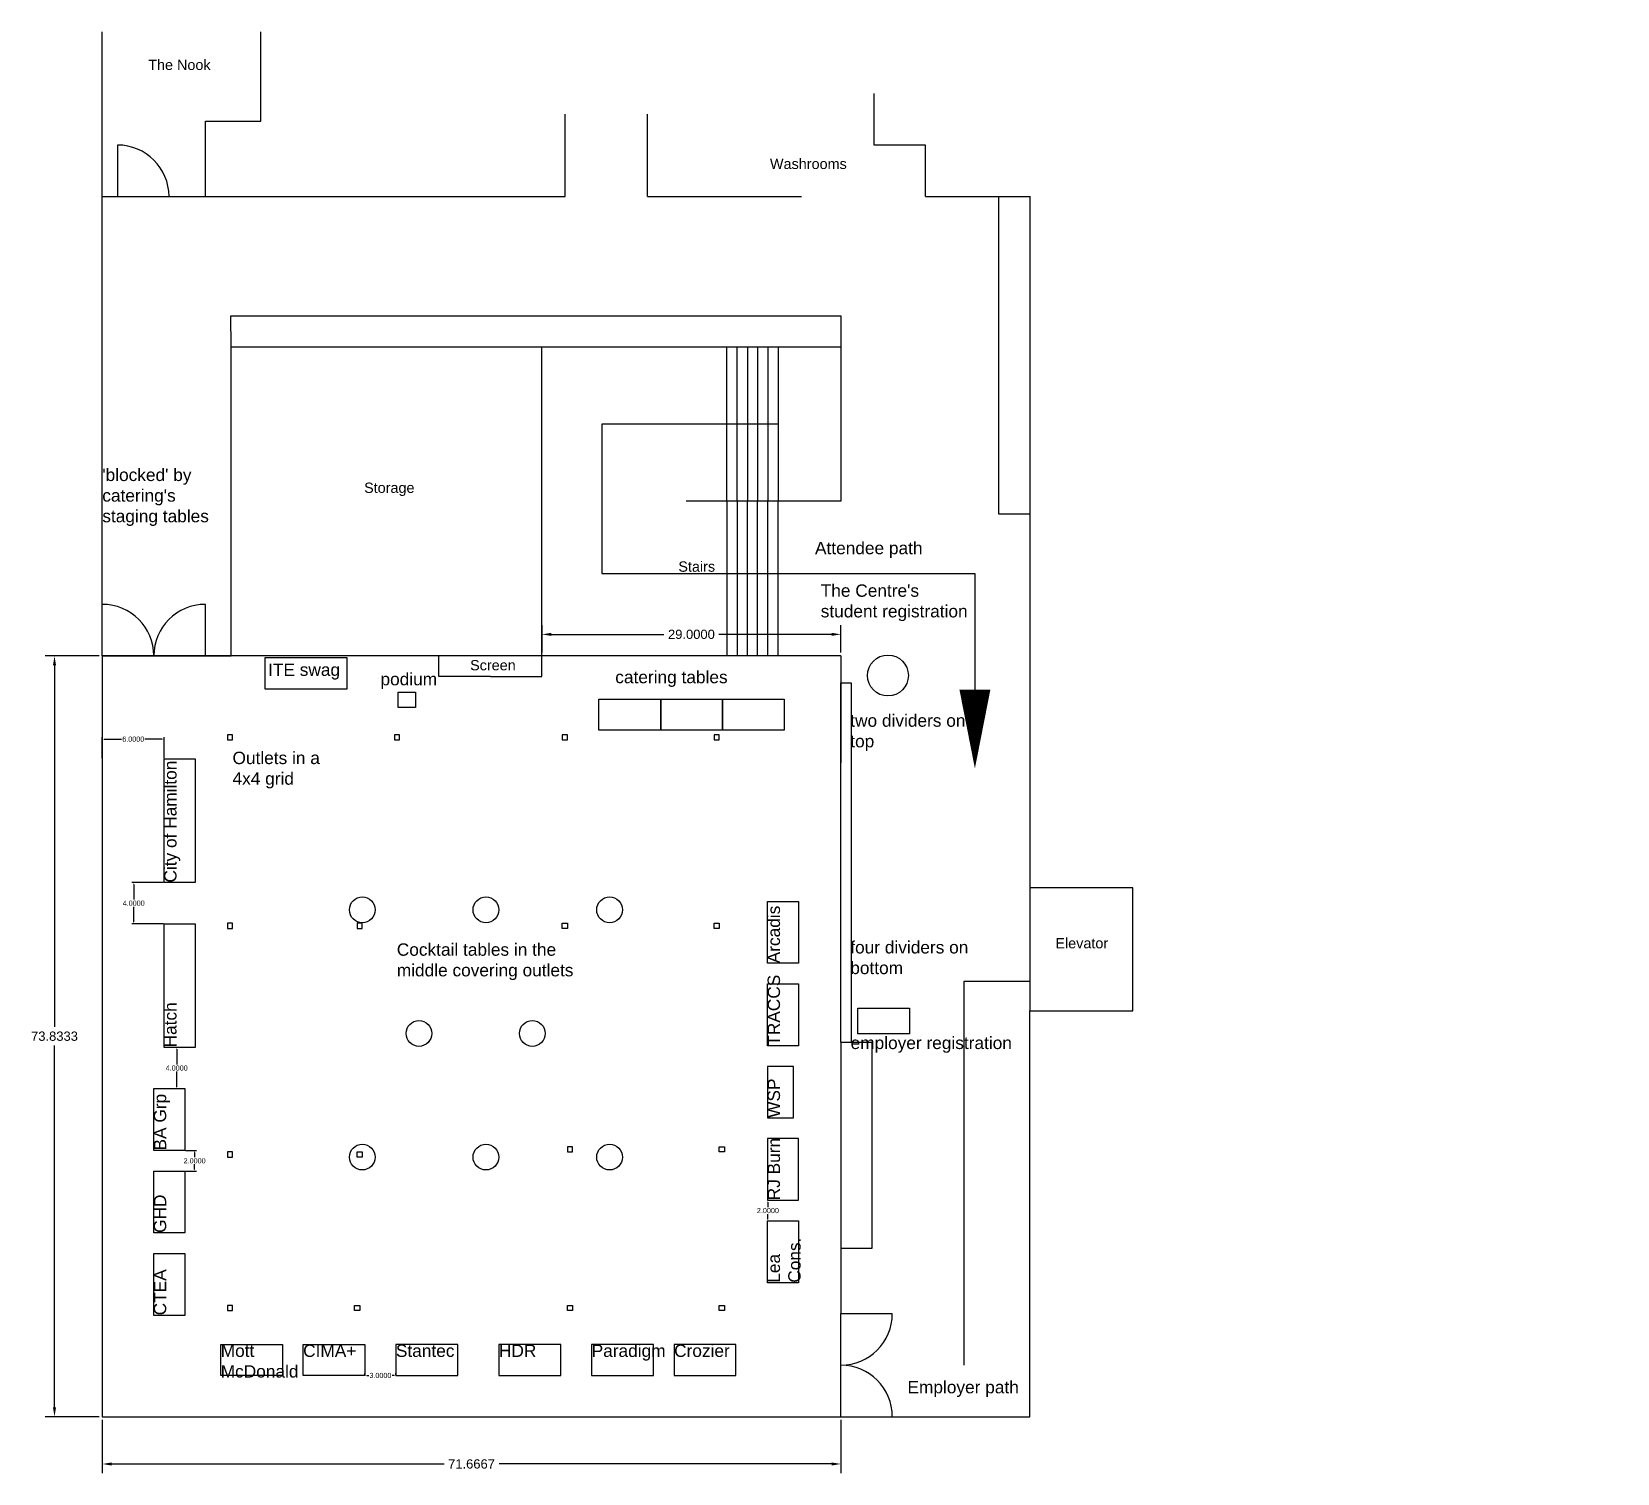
# Model space of a CAD drawing. Header units: feet. Extents: x -7 to 147, y -5 to 134.
import ezdxf

# ---------------------------------------------------------------- set-up
doc = ezdxf.new("R2010")
doc.units = ezdxf.units.FT
for name, color, linetype in [('dim', 40, 'Continuous'), ('Employer Tables', 140, 'Continuous'), ('Other Tables', 210, 'Continuous'), ('outlets', 50, 'Continuous'), ('Paths', 80, 'Continuous')]:
    doc.layers.add(name, color=color, linetype=linetype)
doc.styles.get("Standard").update_dxf_attribs({"font": 'arial.ttf'})
doc.dimstyles.new('big', dxfattribs={"dimtxt": 0.5, "dimasz": 0.18, "dimexe": 0.18, "dimexo": 0.0625, "dimgap": 0.09, "dimtad": 0, "dimtih": 1, "dimtoh": 1, "dimdec": 4, "dimzin": 0, "dimdsep": 46, "dimtxsty": 'Standard', "dimcen": 0.09, "dimadec": 0, "dimazin": 0, "dimtfac": 1, "dimtdec": 4, "dimtofl": 0, "dimtmove": 0, "dimatfit": 3, "dimfxl": 1, "dimtolj": 1, "dimtzin": 0, "dimarcsym": 0})
doc.dimstyles.get("Standard").update_dxf_attribs({"dimtxt": 0.18, "dimasz": 0.18, "dimexe": 0.18, "dimexo": 0.0625, "dimgap": 0.09, "dimtad": 0, "dimtih": 1, "dimtoh": 1, "dimdec": 4, "dimzin": 0, "dimdsep": 46, "dimtxsty": 'Standard', "dimcen": 0.09, "dimadec": 0, "dimazin": 0, "dimtfac": 1, "dimtdec": 4, "dimtofl": 0, "dimtmove": 0, "dimatfit": 3, "dimfxl": 1, "dimtolj": 1, "dimtzin": 0, "dimarcsym": 0})

# ---------------------------------------------------------------- blocks, each defined once
blk = doc.blocks.new('*D1')
at = {"layer": 'Defpoints', "color": 0, "transparency": 16777216}
for p in [(42.67, 75.92), (42.67, 73.83), (71.67, 73.83)]:
    blk.add_point(p, dxfattribs=at)
at = {"layer": 'dim', "color": 0, "lineweight": -2, "transparency": 16777216}
for p, q in [((42.67, 74.15), (42.67, 76.82)), ((43.57, 75.92), (54.49, 75.92)), ((70.77, 75.92), (59.84, 75.92)), ((71.67, 74.15), (71.67, 76.82))]:
    blk.add_line(p, q, dxfattribs=at)
at = {"layer": 'dim', "color": 0, "transparency": 16777216}
for points in [[(43.57, 76.07), (43.57, 75.77), (42.67, 75.92)], [(70.77, 76.07), (70.77, 75.77), (71.67, 75.92)]]:
    blk.add_solid(points, dxfattribs=at)
at = {"layer": 'dim', "color": 0, "transparency": 16777216, "insert": (57.17, 75.92), "char_height": 0.9, "attachment_point": 5}
blk.add_mtext('\\A1;29.0000', dxfattribs=at)
blk = doc.blocks.new('*D14')
at = {"layer": 'Defpoints', "color": 0, "transparency": 16777216}
for p in [(-4.64, 73.83), (0, 73.83), (0, 0)]:
    blk.add_point(p, dxfattribs=at)
at = {"layer": 'dim', "color": 0, "lineweight": -2, "transparency": 16777216}
for p, q in [((-0.31, 73.83), (-5.54, 73.83)), ((-4.64, 72.93), (-4.64, 37.83)), ((-4.64, 0.9), (-4.64, 36.01)), ((-0.31, 0), (-5.54, 0))]:
    blk.add_line(p, q, dxfattribs=at)
at = {"layer": 'dim', "color": 0, "transparency": 16777216}
for points in [[(-4.79, 72.93), (-4.49, 72.93), (-4.64, 73.83)], [(-4.79, 0.9), (-4.49, 0.9), (-4.64, 0)]]:
    blk.add_solid(points, dxfattribs=at)
at = {"layer": 'dim', "color": 0, "transparency": 16777216, "insert": (-4.64, 36.92), "char_height": 0.9, "attachment_point": 5}
blk.add_mtext('\\A1;73.8333', dxfattribs=at)
blk = doc.blocks.new('*D15')
at = {"layer": 'Defpoints', "color": 0, "transparency": 16777216}
for p in [(0, 0), (71.67, 0), (71.67, -4.59)]:
    blk.add_point(p, dxfattribs=at)
at = {"layer": 'dim', "color": 0, "lineweight": -2, "transparency": 16777216}
for p, q in [((0, -0.31), (0, -5.49)), ((71.67, -0.31), (71.67, -5.49)), ((0.9, -4.59), (33.17, -4.59)), ((70.77, -4.59), (38.5, -4.59))]:
    blk.add_line(p, q, dxfattribs=at)
at = {"layer": 'dim', "color": 0, "transparency": 16777216}
for points in [[(0.9, -4.44), (0.9, -4.74), (0, -4.59)], [(70.77, -4.44), (70.77, -4.74), (71.67, -4.59)]]:
    blk.add_solid(points, dxfattribs=at)
at = {"layer": 'dim', "color": 0, "transparency": 16777216, "insert": (35.83, -4.59), "char_height": 0.9, "attachment_point": 5}
blk.add_mtext('\\A1;71.6667', dxfattribs=at)
blk = doc.blocks.new('*D16')
at = {"layer": 'Defpoints', "color": 0, "transparency": 16777216}
for p in [(6, 51.83), (3.05, 47.83), (6, 47.83)]:
    blk.add_point(p, dxfattribs=at)
at = {"layer": 'dim', "color": 0, "lineweight": -2, "transparency": 16777216}
for p, q in [((5.94, 51.83), (2.87, 51.83)), ((3.05, 51.65), (3.05, 50.18)), ((3.05, 48.01), (3.05, 49.49)), ((5.94, 47.83), (2.87, 47.83))]:
    blk.add_line(p, q, dxfattribs=at)
at = {"layer": 'dim', "color": 0, "transparency": 16777216}
for points in [[(3.02, 51.65), (3.08, 51.65), (3.05, 51.83)], [(3.02, 48.01), (3.08, 48.01), (3.05, 47.83)]]:
    blk.add_solid(points, dxfattribs=at)
at = {"layer": 'dim', "color": 0, "transparency": 16777216, "insert": (3.05, 49.83), "char_height": 0.5, "attachment_point": 5}
blk.add_mtext('\\A1;4.0000', dxfattribs=at)
blk = doc.blocks.new('*D17')
at = {"layer": 'Defpoints', "color": 0, "transparency": 16777216}
for p in [(0, 65.75), (0, 63.83), (6, 63.83)]:
    blk.add_point(p, dxfattribs=at)
at = {"layer": 'dim', "color": 0, "lineweight": -2, "transparency": 16777216}
for p, q in [((0, 63.9), (0, 65.93)), ((0.18, 65.75), (1.87, 65.75)), ((5.82, 65.75), (4.13, 65.75)), ((6, 63.9), (6, 65.93))]:
    blk.add_line(p, q, dxfattribs=at)
at = {"layer": 'dim', "color": 0, "transparency": 16777216}
for points in [[(0.18, 65.78), (0.18, 65.72), (0, 65.75)], [(5.82, 65.78), (5.82, 65.72), (6, 65.75)]]:
    blk.add_solid(points, dxfattribs=at)
at = {"layer": 'dim', "color": 0, "transparency": 16777216, "insert": (3, 65.75), "char_height": 0.5, "attachment_point": 5}
blk.add_mtext('\\A1;6.0000', dxfattribs=at)
blk = doc.blocks.new('*D18')
at = {"layer": 'Defpoints', "color": 0, "transparency": 16777216}
for p in [(7.22, 35.83), (8, 35.83), (8, 31.83)]:
    blk.add_point(p, dxfattribs=at)
at = {"layer": 'dim', "color": 0, "lineweight": -2, "transparency": 16777216}
for p, q in [((7.94, 35.83), (7.04, 35.83)), ((7.22, 35.65), (7.22, 34.18)), ((7.22, 32.01), (7.22, 33.49)), ((7.94, 31.83), (7.04, 31.83))]:
    blk.add_line(p, q, dxfattribs=at)
at = {"layer": 'dim', "color": 0, "transparency": 16777216}
for points in [[(7.19, 35.65), (7.25, 35.65), (7.22, 35.83)], [(7.19, 32.01), (7.25, 32.01), (7.22, 31.83)]]:
    blk.add_solid(points, dxfattribs=at)
at = {"layer": 'dim', "color": 0, "transparency": 16777216, "insert": (7.22, 33.83), "char_height": 0.5, "attachment_point": 5}
blk.add_mtext('\\A1;4.0000', dxfattribs=at)
blk = doc.blocks.new('*D19')
at = {"layer": 'Defpoints', "color": 0, "transparency": 16777216}
for p in [(8, 25.83), (8.96, 25.83), (8, 23.83)]:
    blk.add_point(p, dxfattribs=at)
at = {"layer": 'dim', "color": 0, "lineweight": -2, "transparency": 16777216}
for p, q in [((8.06, 25.83), (9.14, 25.83)), ((8.96, 25.65), (8.96, 25.18)), ((8.06, 23.83), (9.14, 23.83)), ((8.96, 24.01), (8.96, 24.49))]:
    blk.add_line(p, q, dxfattribs=at)
at = {"layer": 'dim', "color": 0, "transparency": 16777216}
for points in [[(8.93, 25.65), (8.99, 25.65), (8.96, 25.83)], [(8.93, 24.01), (8.99, 24.01), (8.96, 23.83)]]:
    blk.add_solid(points, dxfattribs=at)
at = {"layer": 'dim', "color": 0, "transparency": 16777216, "insert": (8.96, 24.83), "char_height": 0.5, "attachment_point": 5}
blk.add_mtext('\\A1;2.0000', dxfattribs=at)
blk = doc.blocks.new('*D20')
at = {"layer": 'Defpoints', "color": 0, "transparency": 16777216}
for p in [(25.49, 4), (28.49, 4), (28.49, 4)]:
    blk.add_point(p, dxfattribs=at)
at = {"layer": 'dim', "color": 0, "lineweight": -2, "transparency": 16777216}
for p, q in [((25.49, 4.06), (25.49, 4.18)), ((25.67, 4), (25.86, 4)), ((28.31, 4), (28.12, 4)), ((28.49, 4.06), (28.49, 4.18))]:
    blk.add_line(p, q, dxfattribs=at)
at = {"layer": 'dim', "color": 0, "transparency": 16777216}
for points in [[(25.67, 4.03), (25.67, 3.97), (25.49, 4)], [(28.31, 4.03), (28.31, 3.97), (28.49, 4)]]:
    blk.add_solid(points, dxfattribs=at)
at = {"layer": 'dim', "color": 0, "transparency": 16777216, "insert": (26.99, 4), "char_height": 0.5, "attachment_point": 5}
blk.add_mtext('\\A1;3.0000', dxfattribs=at)
blk = doc.blocks.new('*D21')
at = {"layer": 'Defpoints', "color": 0, "transparency": 16777216}
for p in [(64.57, 21), (64.59, 21), (64.57, 19)]:
    blk.add_point(p, dxfattribs=at)
at = {"layer": 'dim', "color": 0, "lineweight": -2, "transparency": 16777216}
for p, q in [((64.59, 20.82), (64.59, 20.34)), ((64.63, 21), (64.77, 21)), ((64.59, 19.18), (64.59, 19.65)), ((64.63, 19), (64.77, 19))]:
    blk.add_line(p, q, dxfattribs=at)
at = {"layer": 'dim', "color": 0, "transparency": 16777216}
for points in [[(64.56, 20.82), (64.62, 20.82), (64.59, 21)], [(64.56, 19.18), (64.62, 19.18), (64.59, 19)]]:
    blk.add_solid(points, dxfattribs=at)
at = {"layer": 'dim', "color": 0, "transparency": 16777216, "insert": (64.59, 20), "char_height": 0.5, "attachment_point": 5}
blk.add_mtext('\\A1;2.0000', dxfattribs=at)

msp = doc.modelspace()

# ---------------------------------------------------------------- linework, layer by layer
for p, q in [((0, 118.4041), (0, 134.4041)), ((15.37579, 125.71097), (15.37579, 134.4041)), ((74.88957, 123.4041), (74.88957, 128.4041)), ((10, 118.4041), (10, 125.71097)), ((10, 125.71097), (15.37579, 125.71097)), ((0, 118.4041), (0, 123.4041)), ((1.4751, 123.4041), (1.4751, 118.4041)), ((79.88957, 123.4041), (74.88957, 123.4041)), ((79.88957, 118.4041), (79.88957, 123.4041)), ((0, 103.83333), (0, 118.4041)), ((0, 118.4041), (34.8661, 118.4041)), ((0, 118.4041), (10, 118.4041)), ((34.8661, 118.4041), (42.8661, 118.4041)), ((42.8661, 118.4041), (44.91848, 118.4041)), ((52.91848, 118.4041), (67.86438, 118.4041)), ((79.88957, 118.4041), (90, 118.4041)), ((87, 87.58333), (87, 118.4417)), ((90, 118.44299), (90, 51.33333)), ((12.5, 103.83333), (12.47465, 106.83323)), ((12.47465, 106.83323), (71.66667, 106.83323)), ((71.66667, 106.83333), (71.66667, 103.83333)), ((0, 73.83333), (0, 103.83333)), ((12.5, 73.83333), (12.5, 103.83333)), ((12.5, 103.83333), (71.66667, 103.83333)), ((42.66667, 73.83333), (42.66667, 103.83333)), ((60.59876, 88.83333), (60.59876, 103.83334)), ((61.59876, 88.83333), (61.59876, 103.83334)), ((62.59876, 103.83334), (62.59876, 88.83333)), ((63.59876, 103.83334), (63.59876, 88.83333)), ((64.59876, 103.83334), (64.59876, 88.83333)), ((65.59876, 103.83334), (65.59876, 88.83333)), ((71.66667, 103.83333), (71.67419, 88.83333)), ((71.67419, 88.83333), (56.67419, 88.83333)), ((60.59876, 88.83333), (60.59876, 73.83333)), ((61.59876, 88.83333), (61.59876, 73.83333)), ((62.59876, 73.83333), (62.59876, 88.83333)), ((63.59876, 73.83333), (63.59876, 88.83333)), ((64.59876, 73.83333), (64.59876, 88.83333)), ((65.59876, 73.83333), (65.59876, 88.83333)), ((90, 87.58333), (87, 87.58333)), ((0, 73.83333), (0, 78.83333)), ((10, 73.83333), (10, 78.83333)), ((71.66667, 73.83333), (0, 73.83333)), ((0, 73.83333), (0, 0)), ((0, 73.83333), (10, 73.83333)), ((10, 73.83333), (12.5, 73.83333)), ((32.66667, 71.83333), (32.66667, 73.83333)), ((42.66667, 71.83333), (42.66667, 73.83333)), ((71.66667, 73.83333), (71.66667, 71.2056)), ((37.66667, 71.83333), (32.66667, 71.83333)), ((37.66667, 71.83333), (42.66667, 71.83333)), ((71.66667, 71.2056), (71.66667, 63.4556)), ((71.66667, 36.33333), (71.66667, 51.83333)), ((90.00592, 51.33333), (90.00592, 39.38115)), ((100.00592, 51.33333), (90.00592, 51.33333)), ((100.00592, 39.38115), (100.00592, 51.33333)), ((90.00592, 39.38115), (100.00592, 39.38115)), ((90.00592, 0), (90.00592, 39.38115)), ((71.66667, 36.33333), (71.66667, 10)), ((71.66667, 36.33333), (71.66667, 26.33333)), ((71.66667, 36.33033), (74.66667, 36.33033)), ((74.66667, 36.33333), (74.66667, 16.33333)), ((74.66667, 16.33333), (71.66667, 16.33333)), ((71.66667, 0), (71.66667, 10)), ((71.66667, 10), (76.66667, 10)), ((0, 0), (71.66667, 0)), ((71.66667, 0), (76.66667, 0)), ((76.66667, 0), (90.00592, 0))]:
    msp.add_line(p, q)
at = {"color": 1}
for p, q in [((71.66667, 55.7626), (71.66667, 71.2056)), ((72.66667, 71.2056), (72.66667, 55.7626)), ((71.66667, 36.33333), (71.66667, 55.7626)), ((72.66667, 55.7626), (72.66667, 36.33333))]:
    msp.add_line(p, q, dxfattribs=at)
msp.add_lwpolyline([(28.72032, 70.32542), (30.39428, 70.32542), (30.39428, 68.81393), (28.72032, 68.81393)], close=True)
at = {"color": 2}
msp.add_lwpolyline([(25.2305, 25.18972), (24.7305, 25.18972), (24.7305, 25.68972), (25.2305, 25.68972)], close=True, dxfattribs=at)
for centre, start, end in [((1.4751, 118.4041), 0, 90), ((0, 73.83333), 0, 90), ((10, 73.83333), 90, 180), ((71.66667, 10), 270, 0), ((71.66667, 0), 0, 90)]:
    msp.add_arc(centre, 5, start, end)
at = {"layer": 'Employer Tables'}
for points in [[(6, 63.83333), (9, 63.83333), (9, 51.83333), (6, 51.83333)], [(67.56707, 43.99866), (64.56707, 43.99866), (64.56707, 49.99866), (67.56707, 49.99866)], [(6, 47.83333), (9, 47.83333), (9, 35.83333), (6, 35.83333)], [(67.56707, 35.99866), (64.56707, 35.99866), (64.56707, 41.99866), (67.56707, 41.99866)], [(64.56707, 28.99866), (67.06707, 28.99866), (67.06707, 33.99866), (64.56707, 33.99866)], [(5, 31.83333), (8, 31.83333), (8, 25.83333), (5, 25.83333)], [(64.56707, 20.99866), (67.56707, 20.99866), (67.56707, 26.99866), (64.56707, 26.99866)], [(5, 23.83333), (8, 23.83333), (8, 17.83333), (5, 17.83333)], [(64.56707, 18.99866), (67.56707, 18.99866), (67.56707, 12.99866), (64.56707, 12.99866)], [(5, 15.83333), (8, 15.83333), (8, 9.83333), (5, 9.83333)], [(17.48933, 3.99866), (11.48933, 3.99866), (11.48933, 6.99866), (17.48933, 6.99866)], [(25.48933, 3.99866), (19.48933, 3.99866), (19.48933, 6.99866), (25.48933, 6.99866)], [(28.48933, 3.99866), (34.48933, 3.99866), (34.48933, 6.99866), (28.48933, 6.99866)], [(38.48933, 3.99866), (44.48933, 3.99866), (44.48933, 6.99866), (38.48933, 6.99866)], [(47.48933, 3.99866), (53.48933, 3.99866), (53.48933, 6.99866), (47.48933, 6.99866)], [(55.48933, 3.99866), (61.48933, 3.99866), (61.48933, 6.99866), (55.48933, 6.99866)]]:
    msp.add_lwpolyline(points, close=True, dxfattribs=at)
at = {"layer": 'Other Tables', "color": 0}
for p, q in [((44.91848, 118.4041), (44.91848, 126.4041)), ((52.91848, 118.4041), (52.91848, 126.4041))]:
    msp.add_line(p, q, dxfattribs=at)
at = {"layer": 'Other Tables'}
for p, q in [((71.66667, 71.2056), (72.66667, 71.2056)), ((71.66667, 36.33333), (72.66667, 36.33333))]:
    msp.add_line(p, q, dxfattribs=at)
for points in [[(15.77178, 70.63718), (23.77178, 70.63718), (23.77178, 73.63718), (15.77178, 73.63718)], [(48.18659, 69.63798), (54.18659, 69.63798), (54.18659, 66.63798), (48.18659, 66.63798)], [(54.18659, 69.63798), (60.18659, 69.63798), (60.18659, 66.63798), (54.18659, 66.63798)], [(60.18659, 69.63798), (66.18659, 69.63798), (66.18659, 66.63798), (60.18659, 66.63798)], [(73.33474, 39.64864), (78.33474, 39.64864), (78.33474, 37.14864), (73.33474, 37.14864)]]:
    msp.add_lwpolyline(points, close=True, dxfattribs=at)
for centre, radius in [((76.24242, 71.92682), 1.9854), ((25.2305, 49.18972), 1.25), ((37.2305, 49.18972), 1.25), ((49.2305, 49.18972), 1.25), ((30.7305, 37.18972), 1.25), ((41.7305, 37.18972), 1.25), ((25.2305, 25.18972), 1.25), ((37.2305, 25.18972), 1.25), ((49.2305, 25.18972), 1.25)]:
    msp.add_circle(centre, radius, dxfattribs=at)
at = {"layer": 'outlets'}
for points in [[(12.13512, 65.68616), (12.63512, 65.68616), (12.63512, 66.18616), (12.13512, 66.18616)], [(28.34591, 65.68616), (28.84591, 65.68616), (28.84591, 66.18616), (28.34591, 66.18616)], [(44.63553, 65.68616), (45.13553, 65.68616), (45.13553, 66.18616), (44.63553, 66.18616)], [(59.36573, 65.68616), (59.86573, 65.68616), (59.86573, 66.18616), (59.36573, 66.18616)], [(12.13512, 47.37738), (12.63512, 47.37738), (12.63512, 47.87738), (12.13512, 47.87738)], [(24.7305, 47.37738), (25.2305, 47.37738), (25.2305, 47.87738), (24.7305, 47.87738)], [(45.13553, 47.37738), (44.63553, 47.37738), (44.63553, 47.87738), (45.13553, 47.87738)], [(59.86573, 47.37738), (59.36573, 47.37738), (59.36573, 47.87738), (59.86573, 47.87738)], [(45.13553, 25.68972), (45.63553, 25.68972), (45.63553, 26.18972), (45.13553, 26.18972)], [(59.86573, 26.18972), (60.36573, 26.18972), (60.36573, 25.68972), (59.86573, 25.68972)], [(12.13512, 25.18972), (12.63512, 25.18972), (12.63512, 25.68972), (12.13512, 25.68972)], [(12.13512, 10.29029), (12.63512, 10.29029), (12.63512, 10.79029), (12.13512, 10.79029)], [(24.9805, 10.29029), (24.4805, 10.29029), (24.4805, 10.79029), (24.9805, 10.79029)], [(45.63553, 10.29029), (45.13553, 10.29029), (45.13553, 10.79029), (45.63553, 10.79029)], [(60.36573, 10.29029), (59.86573, 10.29029), (59.86573, 10.79029), (60.36573, 10.79029)]]:
    msp.add_lwpolyline(points, close=True, dxfattribs=at)
at = {"layer": 'Paths'}
for p, q in [((65.59876, 96.33334), (48.48919, 96.33334)), ((48.48919, 96.33334), (48.48919, 81.83059)), ((48.48919, 81.83059), (84.68187, 81.83059)), ((84.68187, 81.83059), (84.68187, 70.54651)), ((90.00592, 42.21778), (83.59947, 42.21778)), ((83.59947, 42.21778), (83.59947, 5)), ((90.00592, 42.21778), (90.00592, 42.21778))]:
    msp.add_line(p, q, dxfattribs=at)
for points in [[(84.68187, 70.54651, 3, 0, 0), (84.68187, 62.90438, 0, 0, 0)], [(83.59947, 5, 0, 0, 0), (77.87444, 5, 3, 0, 0), (71.66667, 5, 0, 0, 0)]]:
    msp.add_lwpolyline(points, format="xyseb", dxfattribs=at)

# ---------------------------------------------------------------- texts
at = {"attachment_point": 1}
for s, width, gutter_width, insert, char_height in [('The Nook', 6.9294448, 12.5, (4.45551, 131.68723), 1), ('\\pxqc;Washrooms', 10.0949221, 12.5, (63.4718, 122.07932), 1), ("'blocked' by catering's staging tables", 12.5, 6, (0, 91.99996), 1.2), ('\\pxqc;Storage', 10.0949221, 12.5, (22.80171, 90.65014), 1), ('\\pxqc;Stairs', 10.0949221, 12.5, (52.63759, 82.99746), 1), ("The Centre's student registration", 14.5152931, 6, (69.71841, 80.76732), 1.2), ('ITE swag', 12.2038038, 6, (16.08691, 73.08933), 1.2), ('\\pxqc;Screen', 10.0949221, 12.5, (32.85898, 73.42791), 1), ('catering tables', 13.4047206, 12.5, (49.78187, 72.37768), 1.2), ('podium', 9.7737932, 6, (26.99535, 72.17621), 1.2), ('two dividers on top^J^J^J^J^J^J^J^J^J^Jfour dividers on bottom', 11.739621, 6, (72.58562, 68.15605), 1.2), ('Outlets in a 4x4 grid', 10.2750164, 6, (12.63512, 64.52987), 1.2), ('\\pxqc;Elevator', 10.0949221, 12.5, (90.00592, 46.45069), 1), ('Cocktail tables in the middle covering outlets', 18.5361416, 6, (28.57861, 45.93175), 1.2), ('employer registration', 15.0383084, 6, (72.62047, 36.87637), 1.2), ('Mott McDonald', 6, 6, (11.48933, 6.99866), 1.2), ('CIMA+', 6, 6, (19.48933, 6.99866), 1.2), ('Stantec', 6, 6, (28.48933, 6.99866), 1.2), ('HDR', 6, 6, (38.48933, 6.99866), 1.2), ('Paradigm', 6, 6, (47.48933, 6.99866), 1.2), ('Crozier', 6, 6, (55.48933, 6.99866), 1.2)]:
    msp.add_mtext_dynamic_manual_height_columns(s, width=width, gutter_width=gutter_width, heights=[0], dxfattribs=dict(at, insert=insert, char_height=char_height))
at = {"char_height": 1.2, "attachment_point": 1, "rotation": 90}
for s, width, insert in [('City of Hamilton', 12, (6, 51.83333)), ('Arcadis', 6, (64.56707, 43.99866)), ('TRACCS', 6, (64.56707, 35.99866)), ('Hatch', 12, (6, 35.83333)), ('WSP', 6, (64.56707, 28.99866)), ('BA Grp', 6, (5, 25.83333)), ('\\pxt1;RJ Burn', 6, (64.56707, 20.99866)), ('GHD', 6, (5, 17.83333)), ('Lea Cons.', 6, (64.56707, 12.99866)), ('\\pxt1;CTEA', 6, (5, 9.83333))]:
    msp.add_mtext_dynamic_manual_height_columns(s, width=width, gutter_width=6, heights=[0], dxfattribs=dict(at, insert=insert))
at = {"layer": 'Paths', "char_height": 1.2, "attachment_point": 1}
for s, width, insert in [('Attendee path', 16.4045035, (69.16206, 84.89839)), ('Employer path', 20.9043735, (78.13702, 3.46827))]:
    msp.add_mtext_dynamic_manual_height_columns(s, width=width, gutter_width=6, heights=[0], dxfattribs=dict(at, insert=insert))

# ---------------------------------------------------------------- dimensions: what is measured, and where the dimension line sits
at = {"layer": 'dim'}
for base, p1, p2, picture, middle in [((42.66667, 75.922), (71.66667, 73.83333), (42.66667, 73.83333), '*D1', (57.16667, 75.922)), ((71.66667, -4.59302), (0, 0), (71.66667, 0), '*D15', (35.83333, -4.59302))]:
    dim = msp.add_linear_dim(base=base, p1=p1, p2=p2, dimstyle='Standard', override={"dimscale": 5}, dxfattribs=at)
    dim.commit()
    dim.dimension.update_dxf_attribs({"geometry": picture, "text_midpoint": middle})
dim = msp.add_linear_dim(base=(-4.63653, 73.83333), p1=(0, 0), p2=(0, 73.83333), angle=90, dimstyle='Standard', override={"dimscale": 5}, dxfattribs=at)
dim.commit()
dim.dimension.update_dxf_attribs({"geometry": '*D14', "text_midpoint": (-4.63653, 36.91667)})
for base, p1, p2, picture, middle in [((0, 65.75282), (6, 63.83333), (0, 63.83333), '*D17', (3, 65.75282)), ((28.48933, 3.99866), (25.48933, 3.99866), (28.48933, 3.99866), '*D20', (26.98933, 3.99866))]:
    dim = msp.add_linear_dim(base=base, p1=p1, p2=p2, dimstyle='big', dxfattribs=at)
    dim.commit()
    dim.dimension.update_dxf_attribs({"geometry": picture, "text_midpoint": middle})
dim = msp.add_linear_dim(base=(3.0542, 47.83333), p1=(6, 51.83333), p2=(6, 47.83333), angle=90, dimstyle='big', dxfattribs=at)
dim.commit()
dim.dimension.update_dxf_attribs({"geometry": '*D16', "text_midpoint": (3.0542, 49.83333), "dimtype": 160})
for base, p1, p2, picture, middle in [((7.22249, 35.83333), (8, 31.83333), (8, 35.83333), '*D18', (7.22249, 33.83333)), ((8.95653, 25.83333), (8, 23.83333), (8, 25.83333), '*D19', (8.95653, 24.83333)), ((64.58799, 20.99866), (64.56707, 18.99866), (64.56707, 20.99866), '*D21', (64.58799, 19.99866))]:
    dim = msp.add_linear_dim(base=base, p1=p1, p2=p2, angle=90, dimstyle='big', dxfattribs=at)
    dim.commit()
    dim.dimension.update_dxf_attribs({"geometry": picture, "text_midpoint": middle})

doc.saveas('drawing.dxf')
